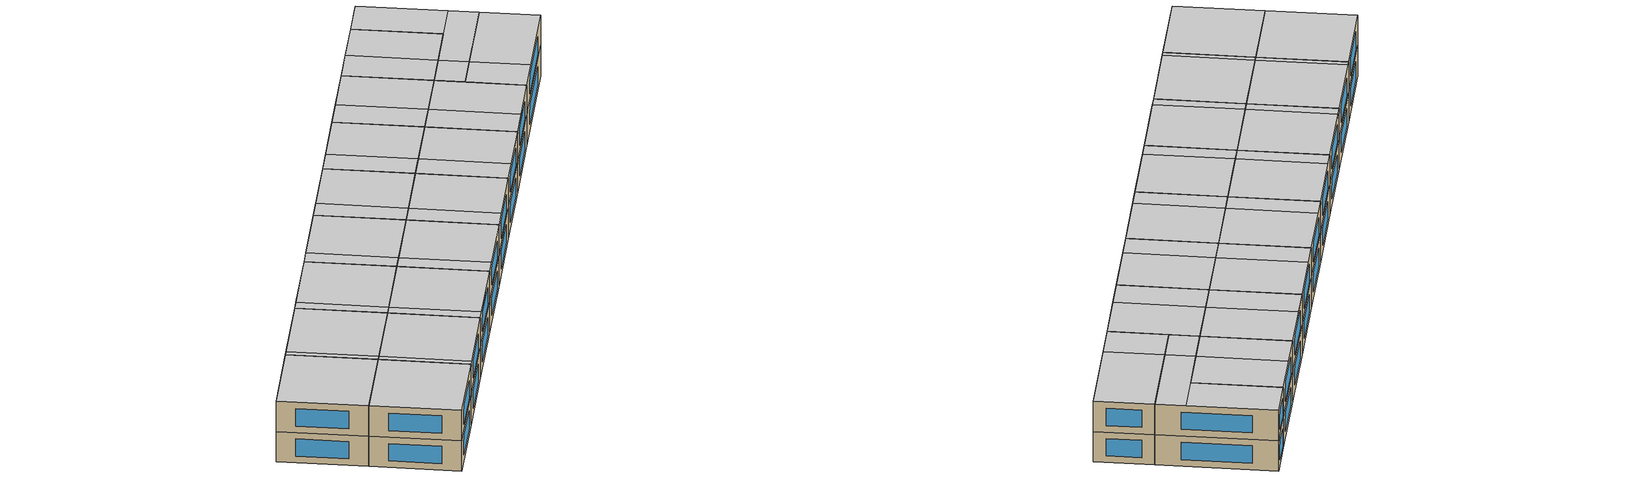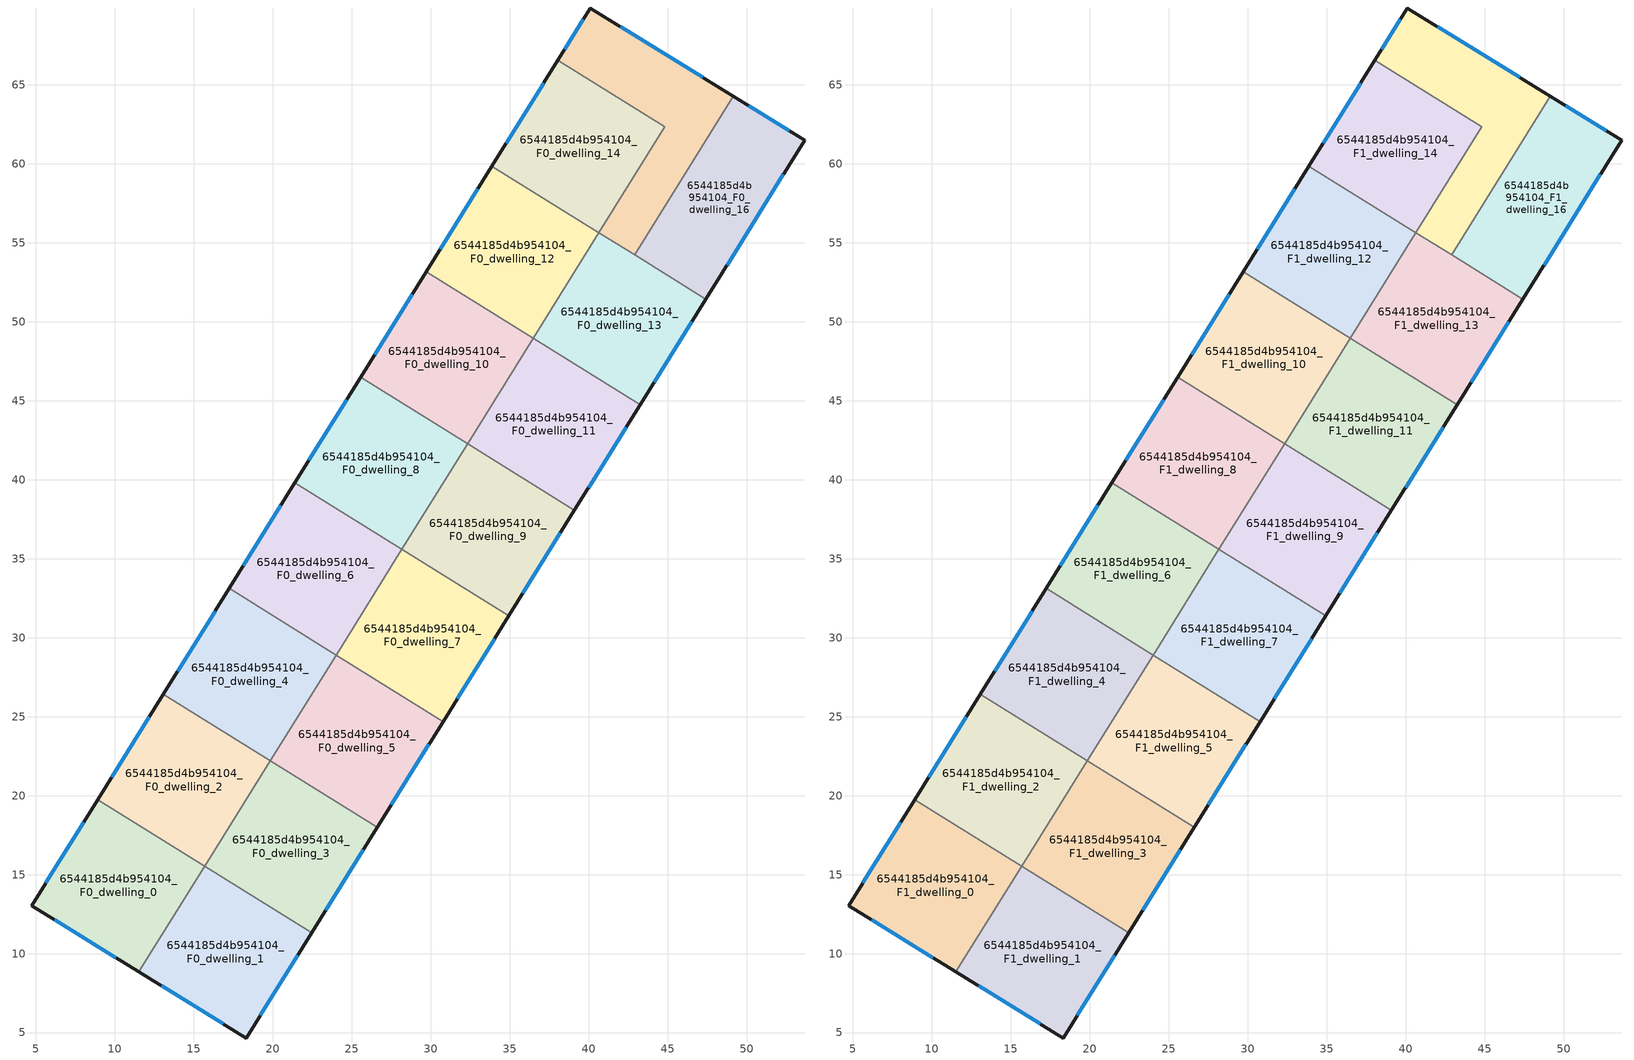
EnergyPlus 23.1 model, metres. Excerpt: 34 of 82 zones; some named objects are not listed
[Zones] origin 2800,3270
6544185d4b954104_F0_dwelling_0
 floor ground (EU_floor_Construction): 15.67,15.54 11.51,8.85 4.74,13.04 8.91,19.75 z0
 wall outside (EU_wall_Construction): 8.91,19.75 4.74,13.04 11.51,8.85 z0:3
 wall to 6544185d4b954104_F0_dwelling_1 (EU_wall_Construction): 11.51,8.85 15.67,15.54 z0:3
 wall to 6544185d4b954104_F0_dwelling_2 (EU_wall_Construction): 15.67,15.54 8.91,19.75 z0:3
 window (EU_Window_Construction): 6.19,12.14 10.06,9.75 / 8.02,18.31 5.63,14.47 z0.64:2.36
6544185d4b954104_F0_dwelling_1
 floor ground (EU_floor_Construction): 22.45,11.32 18.31,4.66 11.51,8.85 15.67,15.54 z0
 wall outside (EU_wall_Construction): 11.51,8.85 18.31,4.66 22.45,11.32 z0:3
 wall to 6544185d4b954104_F0_dwelling_3 (EU_wall_Construction): 22.45,11.32 15.68,15.53 z0:3
 wall to 6544185d4b954104_F0_dwelling_2 (EU_wall_Construction): 15.68,15.53 15.67,15.54 z0:3
 window (EU_Window_Construction): 12.97,7.96 16.85,5.56 / 19.2,6.08 21.57,9.89 z0.64:2.36
6544185d4b954104_F0_dwelling_10
 floor ground (EU_floor_Construction): 36.48,48.96 32.32,42.28 25.55,46.49 29.71,53.18 z0
 wall outside (EU_wall_Construction): 29.71,53.18 25.55,46.49 z0:3
 wall to 6544185d4b954104_F0_dwelling_12 (EU_wall_Construction): 36.48,48.96 29.71,53.18 z0:3
 wall to 6544185d4b954104_F0_dwelling_11 (EU_wall_Construction): 32.32,42.28 36.48,48.96 z0:3
 wall to 6544185d4b954104_F0_dwelling_8 (EU_wall_Construction): 25.55,46.49 32.32,42.28 z0:3
 window (EU_Window_Construction): 28.82,51.75 26.44,47.92 z0.64:2.36
6544185d4b954104_F0_dwelling_11
 floor ground (EU_floor_Construction): 43.25,44.75 39.09,38.07 32.32,42.28 36.48,48.96 z0
 wall outside (EU_wall_Construction): 39.09,38.07 43.25,44.75 z0:3
 wall to 6544185d4b954104_F0_dwelling_9 (EU_wall_Construction): 32.32,42.28 39.09,38.07 z0:3
 wall to 6544185d4b954104_F0_dwelling_13 (EU_wall_Construction): 43.25,44.75 36.48,48.96 z0:3
 window (EU_Window_Construction): 39.98,39.5 42.36,43.32 z0.64:2.36
6544185d4b954104_F0_dwelling_12
 floor ground (EU_floor_Construction): 40.64,55.65 36.48,48.96 29.71,53.18 33.87,59.86 z0
 wall outside (EU_wall_Construction): 33.87,59.86 29.71,53.18 z0:3
 wall to 6544185d4b954104_F0_dwelling_14 (EU_wall_Construction): 40.64,55.65 33.87,59.86 z0:3
 wall to 6544185d4b954104_F0_dwelling_13 (EU_wall_Construction): 36.48,48.96 40.64,55.65 z0:3
 window (EU_Window_Construction): 32.98,58.43 30.6,54.61 z0.64:2.36
6544185d4b954104_F0_dwelling_13
 floor ground (EU_floor_Construction): 47.41,51.44 43.25,44.75 36.48,48.96 40.64,55.65 z0
 wall outside (EU_wall_Construction): 43.25,44.75 47.41,51.44 z0:3
 wall to 6544185d4b954104_F0_dwelling_16 (EU_wall_Construction): 47.41,51.44 42.91,54.24 z0:3
 wall to 6544185d4b954104_F0_dwelling_15 (EU_wall_Construction): 42.91,54.24 40.64,55.65 z0:3
 window (EU_Window_Construction): 44.14,46.19 46.52,50.01 z0.64:2.36
6544185d4b954104_F0_dwelling_14
 floor ground (EU_floor_Construction): 44.8,62.34 40.64,55.65 33.87,59.86 38.03,66.55 z0
 wall outside (EU_wall_Construction): 38.03,66.55 33.87,59.86 z0:3
 wall to 6544185d4b954104_F0_dwelling_15 (EU_wall_Construction): 40.64,55.65 44.8,62.34 38.03,66.55 z0:3
 window (EU_Window_Construction): 37.14,65.12 34.76,61.3 z0.64:2.36
6544185d4b954104_F0_dwelling_15
 floor ground (EU_floor_Construction): 49.15,64.28 42.91,54.24 40.64,55.65 44.8,62.34 38.03,66.55 40.1,69.87 z0
 wall outside (EU_wall_Construction): 49.15,64.28 40.1,69.87 38.03,66.55 z0:3
 wall to 6544185d4b954104_F0_dwelling_16 (EU_wall_Construction): 42.91,54.24 49.15,64.28 z0:3
 window (EU_Window_Construction): 39.65,69.16 38.47,67.26 / 47.21,65.48 42.04,68.67 z0.64:2.36
6544185d4b954104_F0_dwelling_16
 floor ground (EU_floor_Construction): 53.67,61.49 47.41,51.44 42.91,54.24 49.15,64.28 z0
 wall outside (EU_wall_Construction): 47.41,51.44 53.67,61.49 49.15,64.28 z0:3
 window (EU_Window_Construction): 52.7,62.09 50.12,63.68 / 48.75,53.59 52.33,59.34 z0.64:2.36
6544185d4b954104_F0_dwelling_2
 floor ground (EU_floor_Construction): 19.84,22.22 15.68,15.53 8.91,19.75 13.07,26.43 z0
 wall outside (EU_wall_Construction): 13.07,26.43 8.91,19.75 z0:3
 wall to 6544185d4b954104_F0_dwelling_4 (EU_wall_Construction): 19.84,22.22 13.07,26.43 z0:3
 wall to 6544185d4b954104_F0_dwelling_3 (EU_wall_Construction): 15.68,15.53 19.84,22.22 z0:3
 window (EU_Window_Construction): 12.18,25 9.8,21.18 z0.64:2.36
6544185d4b954104_F0_dwelling_3
 floor ground (EU_floor_Construction): 26.61,18.01 22.45,11.32 15.68,15.53 19.84,22.22 z0
 wall outside (EU_wall_Construction): 22.45,11.32 26.61,18.01 z0:3
 wall to 6544185d4b954104_F0_dwelling_5 (EU_wall_Construction): 26.61,18.01 19.84,22.22 z0:3
 window (EU_Window_Construction): 23.34,12.75 25.72,16.57 z0.64:2.36
6544185d4b954104_F0_dwelling_4
 floor ground (EU_floor_Construction): 24,28.91 19.84,22.22 13.07,26.43 17.23,33.12 z0
 wall outside (EU_wall_Construction): 17.23,33.12 13.07,26.43 z0:3
 wall to 6544185d4b954104_F0_dwelling_6 (EU_wall_Construction): 24,28.91 17.23,33.12 z0:3
 wall to 6544185d4b954104_F0_dwelling_5 (EU_wall_Construction): 19.84,22.22 24,28.91 z0:3
 window (EU_Window_Construction): 16.34,31.69 13.96,27.86 z0.64:2.36
6544185d4b954104_F0_dwelling_5
 floor ground (EU_floor_Construction): 30.77,24.69 26.61,18.01 19.84,22.22 24,28.91 z0
 wall outside (EU_wall_Construction): 26.61,18.01 30.77,24.69 z0:3
 wall to 6544185d4b954104_F0_dwelling_7 (EU_wall_Construction): 30.77,24.69 24,28.91 z0:3
 window (EU_Window_Construction): 27.5,19.44 29.88,23.26 z0.64:2.36
6544185d4b954104_F0_dwelling_6
 floor ground (EU_floor_Construction): 28.16,35.59 24,28.91 17.23,33.12 21.39,39.8 z0
 wall outside (EU_wall_Construction): 21.39,39.8 17.23,33.12 z0:3
 wall to 6544185d4b954104_F0_dwelling_8 (EU_wall_Construction): 28.16,35.59 21.39,39.8 z0:3
 wall to 6544185d4b954104_F0_dwelling_7 (EU_wall_Construction): 24,28.91 28.16,35.59 z0:3
 window (EU_Window_Construction): 20.5,38.37 18.12,34.55 z0.64:2.36
6544185d4b954104_F0_dwelling_7
 floor ground (EU_floor_Construction): 34.93,31.38 30.77,24.69 24,28.91 28.16,35.59 z0
 wall outside (EU_wall_Construction): 30.77,24.69 34.93,31.38 z0:3
 wall to 6544185d4b954104_F0_dwelling_9 (EU_wall_Construction): 34.93,31.38 28.16,35.59 z0:3
 window (EU_Window_Construction): 31.66,26.13 34.04,29.95 z0.64:2.36
6544185d4b954104_F0_dwelling_8
 floor ground (EU_floor_Construction): 32.32,42.28 28.16,35.59 21.39,39.8 25.55,46.49 z0
 wall outside (EU_wall_Construction): 25.55,46.49 21.39,39.8 z0:3
 wall to 6544185d4b954104_F0_dwelling_9 (EU_wall_Construction): 28.16,35.59 32.32,42.28 z0:3
 window (EU_Window_Construction): 24.66,45.06 22.28,41.24 z0.64:2.36
6544185d4b954104_F0_dwelling_9
 floor ground (EU_floor_Construction): 39.09,38.07 34.93,31.38 28.16,35.59 32.32,42.28 z0
 wall outside (EU_wall_Construction): 34.93,31.38 39.09,38.07 z0:3
 window (EU_Window_Construction): 35.82,32.81 38.2,36.63 z0.64:2.36
6544185d4b954104_F1_dwelling_0
 floor to 6544185d4b954104_F0_dwelling_0 (EU_floor_Construction): 15.67,15.54 11.51,8.85 4.74,13.04 8.91,19.75 z3
 wall outside (EU_wall_Construction): 8.91,19.75 4.74,13.04 11.51,8.85 z3:6
 wall to 6544185d4b954104_F1_dwelling_1 (EU_wall_Construction): 11.51,8.85 15.67,15.54 z3:6
 wall to 6544185d4b954104_F1_dwelling_2 (EU_wall_Construction): 15.67,15.54 8.91,19.75 z3:6
 window (EU_Window_Construction): 6.19,12.14 10.06,9.75 / 8.02,18.31 5.63,14.47 z3.64:5.36
 ceiling adiabatic (EU_roof_Construction): 11.51,8.85 15.67,15.54 8.91,19.75 4.74,13.04 z6
6544185d4b954104_F1_dwelling_1
 floor to 6544185d4b954104_F0_dwelling_1 (EU_floor_Construction): 22.45,11.32 18.31,4.66 11.51,8.85 15.67,15.54 z3
 wall outside (EU_wall_Construction): 11.51,8.85 18.31,4.66 22.45,11.32 z3:6
 wall to 6544185d4b954104_F1_dwelling_3 (EU_wall_Construction): 22.45,11.32 15.68,15.53 z3:6
 wall to 6544185d4b954104_F1_dwelling_2 (EU_wall_Construction): 15.68,15.53 15.67,15.54 z3:6
 window (EU_Window_Construction): 12.97,7.96 16.85,5.56 / 19.2,6.08 21.57,9.89 z3.64:5.36
 ceiling to 6544185d4b954104_F2_dwelling_1 (EU_floor_Construction): 18.31,4.66 22.45,11.32 15.67,15.54 11.51,8.85 z6
6544185d4b954104_F1_dwelling_10
 floor to 6544185d4b954104_F0_dwelling_10 (EU_floor_Construction): 36.48,48.96 32.32,42.28 25.55,46.49 29.71,53.18 z3
 wall outside (EU_wall_Construction): 29.71,53.18 25.55,46.49 z3:6
 wall to 6544185d4b954104_F1_dwelling_12 (EU_wall_Construction): 36.48,48.96 29.71,53.18 z3:6
 wall to 6544185d4b954104_F1_dwelling_11 (EU_wall_Construction): 32.32,42.28 36.48,48.96 z3:6
 wall to 6544185d4b954104_F1_dwelling_8 (EU_wall_Construction): 25.55,46.49 32.32,42.28 z3:6
 window (EU_Window_Construction): 28.82,51.75 26.44,47.92 z3.64:5.36
 ceiling adiabatic (EU_roof_Construction): 33.62,44.37 36.48,48.96 29.71,53.18 26.85,48.58 z6
 ceiling to 6544185d4b954104_F2_dwelling_8 (EU_floor_Construction): 32.32,42.28 33.62,44.37 26.85,48.58 25.55,46.49 z6
6544185d4b954104_F1_dwelling_11
 floor to 6544185d4b954104_F0_dwelling_11 (EU_floor_Construction): 43.25,44.75 39.09,38.07 32.32,42.28 36.48,48.96 z3
 wall outside (EU_wall_Construction): 39.09,38.07 43.25,44.75 z3:6
 wall to 6544185d4b954104_F1_dwelling_9 (EU_wall_Construction): 32.32,42.28 39.09,38.07 z3:6
 wall to 6544185d4b954104_F1_dwelling_13 (EU_wall_Construction): 43.25,44.75 36.48,48.96 z3:6
 window (EU_Window_Construction): 39.98,39.5 42.36,43.32 z3.64:5.36
 ceiling to 6544185d4b954104_F2_dwelling_11 (EU_floor_Construction): 40.39,40.16 43.25,44.75 36.48,48.96 33.62,44.37 z6
 ceiling to 6544185d4b954104_F2_dwelling_9 (EU_floor_Construction): 39.09,38.07 40.39,40.16 33.62,44.37 32.32,42.28 z6
6544185d4b954104_F1_dwelling_12
 floor to 6544185d4b954104_F0_dwelling_12 (EU_floor_Construction): 40.64,55.65 36.48,48.96 29.71,53.18 33.87,59.86 z3
 wall outside (EU_wall_Construction): 33.87,59.86 29.71,53.18 z3:6
 wall to 6544185d4b954104_F1_dwelling_14 (EU_wall_Construction): 40.64,55.65 33.87,59.86 z3:6
 wall to 6544185d4b954104_F1_dwelling_13 (EU_wall_Construction): 36.48,48.96 40.64,55.65 z3:6
 window (EU_Window_Construction): 32.98,58.43 30.6,54.61 z3.64:5.36
 ceiling to 6544185d4b954104_F2_dwelling_12 (EU_floor_Construction): 38.04,51.47 40.64,55.65 33.87,59.86 31.27,55.68 z6
 ceiling to 6544185d4b954104_F2_dwelling_10 (EU_floor_Construction): 36.48,48.96 38.04,51.47 31.27,55.68 29.71,53.18 z6
6544185d4b954104_F1_dwelling_13
 floor to 6544185d4b954104_F0_dwelling_13 (EU_floor_Construction): 47.41,51.44 43.25,44.75 36.48,48.96 40.64,55.65 z3
 wall outside (EU_wall_Construction): 43.25,44.75 47.41,51.44 z3:6
 wall to 6544185d4b954104_F1_dwelling_16 (EU_wall_Construction): 47.41,51.44 42.91,54.24 z3:6
 wall to 6544185d4b954104_F1_dwelling_15 (EU_wall_Construction): 42.91,54.24 40.64,55.65 z3:6
 window (EU_Window_Construction): 44.14,46.19 46.52,50.01 z3.64:5.36
 ceiling adiabatic (EU_roof_Construction): 44.81,47.26 47.41,51.44 40.64,55.65 38.04,51.47 z6
 ceiling to 6544185d4b954104_F2_dwelling_11 (EU_floor_Construction): 43.25,44.75 44.81,47.26 38.04,51.47 36.48,48.96 z6
6544185d4b954104_F1_dwelling_14
 floor to 6544185d4b954104_F0_dwelling_14 (EU_floor_Construction): 44.8,62.34 40.64,55.65 33.87,59.86 38.03,66.55 z3
 wall outside (EU_wall_Construction): 38.03,66.55 33.87,59.86 z3:6
 wall to 6544185d4b954104_F1_dwelling_15 (EU_wall_Construction): 40.64,55.65 44.8,62.34 38.03,66.55 z3:6
 window (EU_Window_Construction): 37.14,65.12 34.76,61.3 z3.64:5.36
 ceiling to 6544185d4b954104_F2_dwelling_14 (EU_floor_Construction): 42.46,58.58 44.8,62.34 38.03,66.55 35.69,62.79 z6
 ceiling to 6544185d4b954104_F2_dwelling_12 (EU_floor_Construction): 40.64,55.65 42.46,58.58 35.69,62.79 33.87,59.86 z6
6544185d4b954104_F1_dwelling_15
 floor to 6544185d4b954104_F0_dwelling_15 (EU_floor_Construction): 49.15,64.28 42.91,54.24 40.64,55.65 44.8,62.34 38.03,66.55 40.1,69.87 z3
 wall outside (EU_wall_Construction): 49.15,64.28 40.1,69.87 38.03,66.55 z3:6
 wall to 6544185d4b954104_F1_dwelling_16 (EU_wall_Construction): 42.91,54.24 49.15,64.28 z3:6
 window (EU_Window_Construction): 39.65,69.16 38.47,67.26 / 47.21,65.48 42.04,68.67 z3.64:5.36
 ceiling to 6544185d4b954104_F2_dwelling_15 (EU_floor_Construction): 44.73,57.17 49.15,64.28 46.89,65.67 42.47,58.57 z6
 ceiling to 6544185d4b954104_F2_dwelling_14 (EU_floor_Construction): 44.8,62.34 42.46,58.58 42.47,58.57 46.89,65.67 40.1,69.87 38.03,66.55 z6
 ceiling to 6544185d4b954104_F2_dwelling_13 (EU_floor_Construction): 42.91,54.24 44.73,57.17 42.46,58.58 40.64,55.65 z6
6544185d4b954104_F1_dwelling_16
 floor to 6544185d4b954104_F0_dwelling_16 (EU_floor_Construction): 53.67,61.49 47.41,51.44 42.91,54.24 49.15,64.28 z3
 wall outside (EU_wall_Construction): 47.41,51.44 53.67,61.49 49.15,64.28 z3:6
 window (EU_Window_Construction): 52.7,62.09 50.12,63.68 / 48.75,53.59 52.33,59.34 z3.64:5.36
 ceiling to 6544185d4b954104_F2_dwelling_15 (EU_floor_Construction): 49.23,54.36 53.67,61.49 49.15,64.28 44.73,57.17 z6
 ceiling adiabatic (EU_roof_Construction): 47.41,51.44 49.23,54.36 44.73,57.17 42.91,54.24 z6
6544185d4b954104_F1_dwelling_2
 floor to 6544185d4b954104_F0_dwelling_2 (EU_floor_Construction): 19.84,22.22 15.68,15.53 8.91,19.75 13.07,26.43 z3
 wall outside (EU_wall_Construction): 13.07,26.43 8.91,19.75 z3:6
 wall to 6544185d4b954104_F1_dwelling_4 (EU_wall_Construction): 19.84,22.22 13.07,26.43 z3:6
 wall to 6544185d4b954104_F1_dwelling_3 (EU_wall_Construction): 15.68,15.53 19.84,22.22 z3:6
 window (EU_Window_Construction): 12.18,25 9.8,21.18 z3.64:5.36
 ceiling adiabatic (EU_roof_Construction): 15.94,15.95 19.84,22.22 13.07,26.43 9.17,20.16 z6
 ceiling to 6544185d4b954104_F2_dwelling_0 (EU_floor_Construction): 15.67,15.54 15.93,15.96 9.17,20.16 8.91,19.75 z6
6544185d4b954104_F1_dwelling_3
 floor to 6544185d4b954104_F0_dwelling_3 (EU_floor_Construction): 26.61,18.01 22.45,11.32 15.68,15.53 19.84,22.22 z3
 wall outside (EU_wall_Construction): 22.45,11.32 26.61,18.01 z3:6
 wall to 6544185d4b954104_F1_dwelling_5 (EU_wall_Construction): 26.61,18.01 19.84,22.22 z3:6
 window (EU_Window_Construction): 23.34,12.75 25.72,16.57 z3.64:5.36
 ceiling to 6544185d4b954104_F2_dwelling_3 (EU_floor_Construction): 22.71,11.74 26.61,18.01 19.84,22.22 15.94,15.95 z6
 ceiling to 6544185d4b954104_F2_dwelling_1 (EU_floor_Construction): 22.45,11.32 22.71,11.74 15.94,15.95 15.68,15.53 z6
6544185d4b954104_F1_dwelling_4
 floor to 6544185d4b954104_F0_dwelling_4 (EU_floor_Construction): 24,28.91 19.84,22.22 13.07,26.43 17.23,33.12 z3
 wall outside (EU_wall_Construction): 17.23,33.12 13.07,26.43 z3:6
 wall to 6544185d4b954104_F1_dwelling_6 (EU_wall_Construction): 24,28.91 17.23,33.12 z3:6
 wall to 6544185d4b954104_F1_dwelling_5 (EU_wall_Construction): 19.84,22.22 24,28.91 z3:6
 window (EU_Window_Construction): 16.34,31.69 13.96,27.86 z3.64:5.36
 ceiling to 6544185d4b954104_F2_dwelling_4 (EU_floor_Construction): 20.36,23.05 24,28.91 17.23,33.12 13.59,27.27 z6
 ceiling adiabatic (EU_roof_Construction): 19.84,22.22 20.36,23.05 13.59,27.27 13.07,26.43 z6
6544185d4b954104_F1_dwelling_5
 floor to 6544185d4b954104_F0_dwelling_5 (EU_floor_Construction): 30.77,24.69 26.61,18.01 19.84,22.22 24,28.91 z3
 wall outside (EU_wall_Construction): 26.61,18.01 30.77,24.69 z3:6
 wall to 6544185d4b954104_F1_dwelling_7 (EU_wall_Construction): 30.77,24.69 24,28.91 z3:6
 window (EU_Window_Construction): 27.5,19.44 29.88,23.26 z3.64:5.36
 ceiling to 6544185d4b954104_F2_dwelling_5 (EU_floor_Construction): 27.13,18.84 30.77,24.69 24,28.91 20.36,23.05 z6
 ceiling to 6544185d4b954104_F2_dwelling_3 (EU_floor_Construction): 26.61,18.01 27.13,18.84 20.36,23.05 19.84,22.22 z6
6544185d4b954104_F1_dwelling_6
 floor to 6544185d4b954104_F0_dwelling_6 (EU_floor_Construction): 28.16,35.59 24,28.91 17.23,33.12 21.39,39.8 z3
 wall outside (EU_wall_Construction): 21.39,39.8 17.23,33.12 z3:6
 wall to 6544185d4b954104_F1_dwelling_8 (EU_wall_Construction): 28.16,35.59 21.39,39.8 z3:6
 wall to 6544185d4b954104_F1_dwelling_7 (EU_wall_Construction): 24,28.91 28.16,35.59 z3:6
 window (EU_Window_Construction): 20.5,38.37 18.12,34.55 z3.64:5.36
 ceiling to 6544185d4b954104_F2_dwelling_6 (EU_floor_Construction): 24.78,30.16 28.16,35.59 21.39,39.8 18.01,34.37 z6
 ceiling to 6544185d4b954104_F2_dwelling_4 (EU_floor_Construction): 24,28.91 24.78,30.16 18.01,34.37 17.23,33.12 z6
6544185d4b954104_F1_dwelling_7
 floor to 6544185d4b954104_F0_dwelling_7 (EU_floor_Construction): 34.93,31.38 30.77,24.69 24,28.91 28.16,35.59 z3
 wall outside (EU_wall_Construction): 30.77,24.69 34.93,31.38 z3:6
 wall to 6544185d4b954104_F1_dwelling_9 (EU_wall_Construction): 34.93,31.38 28.16,35.59 z3:6
 window (EU_Window_Construction): 31.66,26.13 34.04,29.95 z3.64:5.36
 ceiling to 6544185d4b954104_F2_dwelling_7 (EU_floor_Construction): 31.55,25.95 34.93,31.38 28.16,35.59 24.78,30.16 z6
 ceiling to 6544185d4b954104_F2_dwelling_5 (EU_floor_Construction): 30.77,24.69 31.55,25.95 24.78,30.16 24,28.91 z6
6544185d4b954104_F1_dwelling_8
 floor to 6544185d4b954104_F0_dwelling_8 (EU_floor_Construction): 32.32,42.28 28.16,35.59 21.39,39.8 25.55,46.49 z3
 wall outside (EU_wall_Construction): 25.55,46.49 21.39,39.8 z3:6
 wall to 6544185d4b954104_F1_dwelling_9 (EU_wall_Construction): 28.16,35.59 32.32,42.28 z3:6
 window (EU_Window_Construction): 24.66,45.06 22.28,41.24 z3.64:5.36
 ceiling to 6544185d4b954104_F2_dwelling_8 (EU_floor_Construction): 29.2,37.26 32.32,42.28 25.55,46.49 22.43,41.48 z6
 ceiling to 6544185d4b954104_F2_dwelling_6 (EU_floor_Construction): 28.16,35.59 29.2,37.26 22.43,41.48 21.39,39.8 z6
6544185d4b954104_F1_dwelling_9
 floor to 6544185d4b954104_F0_dwelling_9 (EU_floor_Construction): 39.09,38.07 34.93,31.38 28.16,35.59 32.32,42.28 z3
 wall outside (EU_wall_Construction): 34.93,31.38 39.09,38.07 z3:6
 window (EU_Window_Construction): 35.82,32.81 38.2,36.63 z3.64:5.36
 ceiling to 6544185d4b954104_F2_dwelling_9 (EU_floor_Construction): 35.97,33.05 39.09,38.07 32.32,42.28 29.2,37.26 z6
 ceiling to 6544185d4b954104_F2_dwelling_7 (EU_floor_Construction): 34.93,31.38 35.97,33.05 29.2,37.26 28.16,35.59 z6
[Building]
EU S2 Campaign: North Axis=0; Terrain=City; Solar Distribution=FullExterior
[Site:Location]
Yerevan-Zvartnots.Intl.AP: Latitude=40.15; Longitude=44.383; Time Zone=4; Elevation=854
[SizingPeriod:WeatherFileDays]
AnnualSizingPeriod: Begin Month=1; Begin Day of Month=1; End Month=12; End Day of Month=31; Day of Week for Start Day=Monday; Use Weather File Daylight Saving Period=No; Use Weather File Rain and Snow Indicators=No
[MATERIAL]
EU_InternalMass_Material: Roughness=MediumRough; Thickness=0.1; Conductivity=1; Density=1800; Specific Heat=900; Thermal Absorptance=0.9; Solar Absorptance=0.7; Visible Absorptance=0.7
[MATERIAL:NOMASS] Roughness=MediumRough; Thermal Absorptance=0.9; Solar Absorptance=0.7; Visible Absorptance=0.7
Name | Thermal Resistance
EU_wall_NoMass | 1.05043
EU_roof_NoMass | 1.45357
EU_floor_NoMass | 0.478065
[WINDOWMATERIAL:SIMPLEGLAZINGSYSTEM]
EU_Window_SimpleGlazing: UFactor=2.5566; Solar Heat Gain Coefficient=0.75; Visible Transmittance=0.75
[CONSTRUCTION]
EU_wall_Construction: EU_wall_NoMass
EU_roof_Construction: EU_roof_NoMass
EU_floor_Construction: EU_floor_NoMass
EU_Window_Construction: EU_Window_SimpleGlazing
EU_InternalMass_Construction: EU_InternalMass_Material
[ZONE] Type=1; Multiplier=1; Ceiling Height=autocalculate; Floor Area=autocalculate; Part of Total Floor Area=Yes
Name | Volume
6544185d4b954104_F0_dwelling_0; 6544185d4b954104_F1_dwelling_0 | 188.401
6544185d4b954104_F0_dwelling_1; 6544185d4b954104_F1_dwelling_1 | 188.377
6544185d4b954104_F0_dwelling_10; 6544185d4b954104_F1_dwelling_10; 6544185d4b954104_F0_dwelling_12; 6544185d4b954104_F1_dwelling_12; 6544185d4b954104_F0_dwelling_2; 6544185d4b954104_F1_dwelling_2; 6544185d4b954104_F0_dwelling_8; 6544185d4b954104_F1_dwelling_8 | 188.395
6544185d4b954104_F0_dwelling_11; 6544185d4b954104_F1_dwelling_11; 6544185d4b954104_F0_dwelling_7; 6544185d4b954104_F1_dwelling_7 | 188.379
6544185d4b954104_F0_dwelling_13; 6544185d4b954104_F1_dwelling_13; 6544185d4b954104_F0_dwelling_3; 6544185d4b954104_F1_dwelling_3 | 188.362
6544185d4b954104_F0_dwelling_14; 6544185d4b954104_F1_dwelling_14; 6544185d4b954104_F0_dwelling_4; 6544185d4b954104_F1_dwelling_4 | 188.415
6544185d4b954104_F0_dwelling_15; 6544185d4b954104_F1_dwelling_15 | 188.394
6544185d4b954104_F0_dwelling_16; 6544185d4b954104_F1_dwelling_16 | 188.357
6544185d4b954104_F0_dwelling_5; 6544185d4b954104_F1_dwelling_5 | 188.375
6544185d4b954104_F0_dwelling_6; 6544185d4b954104_F1_dwelling_6 | 188.398
6544185d4b954104_F0_dwelling_9; 6544185d4b954104_F1_dwelling_9 | 188.399
[INTERNALMASS] Construction=EU_InternalMass_Construction
Name | Zone or ZoneList | Surface Area
6544185d4b954104_F0_dwelling_0_EU_InternalMass | 6544185d4b954104_F0_dwelling_0 | 62.801
6544185d4b954104_F0_dwelling_1_EU_InternalMass | 6544185d4b954104_F0_dwelling_1 | 62.7919
6544185d4b954104_F0_dwelling_2_EU_InternalMass | 6544185d4b954104_F0_dwelling_2 | 62.7966
6544185d4b954104_F0_dwelling_3_EU_InternalMass | 6544185d4b954104_F0_dwelling_3 | 62.789
6544185d4b954104_F0_dwelling_4_EU_InternalMass | 6544185d4b954104_F0_dwelling_4 | 62.805
6544185d4b954104_F0_dwelling_5_EU_InternalMass | 6544185d4b954104_F0_dwelling_5 | 62.7916
6544185d4b954104_F0_dwelling_6_EU_InternalMass | 6544185d4b954104_F0_dwelling_6 | 62.7985
6544185d4b954104_F0_dwelling_7_EU_InternalMass | 6544185d4b954104_F0_dwelling_7 | 62.7918
6544185d4b954104_F0_dwelling_8_EU_InternalMass | 6544185d4b954104_F0_dwelling_8 | 62.7983
6544185d4b954104_F0_dwelling_9_EU_InternalMass | 6544185d4b954104_F0_dwelling_9 | 62.8006
6544185d4b954104_F0_dwelling_10_EU_InternalMass | 6544185d4b954104_F0_dwelling_10 | 62.7993
6544185d4b954104_F0_dwelling_11_EU_InternalMass | 6544185d4b954104_F0_dwelling_11 | 62.7928
6544185d4b954104_F0_dwelling_12_EU_InternalMass | 6544185d4b954104_F0_dwelling_12 | 62.7966
6544185d4b954104_F0_dwelling_13_EU_InternalMass | 6544185d4b954104_F0_dwelling_13 | 62.789
6544185d4b954104_F0_dwelling_14_EU_InternalMass | 6544185d4b954104_F0_dwelling_14 | 62.805
6544185d4b954104_F0_dwelling_15_EU_InternalMass | 6544185d4b954104_F0_dwelling_15 | 62.798
6544185d4b954104_F0_dwelling_16_EU_InternalMass | 6544185d4b954104_F0_dwelling_16 | 62.7871
6544185d4b954104_F1_dwelling_0_EU_InternalMass | 6544185d4b954104_F1_dwelling_0 | 62.801
6544185d4b954104_F1_dwelling_1_EU_InternalMass | 6544185d4b954104_F1_dwelling_1 | 62.7919
6544185d4b954104_F1_dwelling_2_EU_InternalMass | 6544185d4b954104_F1_dwelling_2 | 62.7966
6544185d4b954104_F1_dwelling_3_EU_InternalMass | 6544185d4b954104_F1_dwelling_3 | 62.789
6544185d4b954104_F1_dwelling_4_EU_InternalMass | 6544185d4b954104_F1_dwelling_4 | 62.805
6544185d4b954104_F1_dwelling_5_EU_InternalMass | 6544185d4b954104_F1_dwelling_5 | 62.7916
6544185d4b954104_F1_dwelling_6_EU_InternalMass | 6544185d4b954104_F1_dwelling_6 | 62.7985
6544185d4b954104_F1_dwelling_7_EU_InternalMass | 6544185d4b954104_F1_dwelling_7 | 62.7918
6544185d4b954104_F1_dwelling_8_EU_InternalMass | 6544185d4b954104_F1_dwelling_8 | 62.7983
6544185d4b954104_F1_dwelling_9_EU_InternalMass | 6544185d4b954104_F1_dwelling_9 | 62.8006
6544185d4b954104_F1_dwelling_10_EU_InternalMass | 6544185d4b954104_F1_dwelling_10 | 62.7993
6544185d4b954104_F1_dwelling_11_EU_InternalMass | 6544185d4b954104_F1_dwelling_11 | 62.7928
6544185d4b954104_F1_dwelling_12_EU_InternalMass | 6544185d4b954104_F1_dwelling_12 | 62.7966
6544185d4b954104_F1_dwelling_13_EU_InternalMass | 6544185d4b954104_F1_dwelling_13 | 62.789
6544185d4b954104_F1_dwelling_14_EU_InternalMass | 6544185d4b954104_F1_dwelling_14 | 62.805
6544185d4b954104_F1_dwelling_15_EU_InternalMass | 6544185d4b954104_F1_dwelling_15 | 62.798
6544185d4b954104_F1_dwelling_16_EU_InternalMass | 6544185d4b954104_F1_dwelling_16 | 62.7871
[OTHEREQUIPMENT] Fuel Type=Electricity; Design Level Calculation Method=Watts/Area; Power per Zone Floor Area=1; Fraction Latent=0; Fraction Radiant=0; Fraction Lost=0; Carbon Dioxide Generation Rate=0; EndUse Subcategory=EU_Step8_InternalGains
Name | Zone or ZoneList or Space or SpaceList | Schedule
EU_Step8_InternalGain_6544185d4b954104_F0_dwelling_0_f000 | 6544185d4b954104_F0_dwelling_0 | EU_Step8_GainSchedule_6544185d4b954104_F0_dwelling_0_f000
EU_Step8_InternalGain_6544185d4b954104_F0_dwelling_1_f000 | 6544185d4b954104_F0_dwelling_1 | EU_Step8_GainSchedule_6544185d4b954104_F0_dwelling_1_f000
EU_Step8_InternalGain_6544185d4b954104_F0_dwelling_2_f000 | 6544185d4b954104_F0_dwelling_2 | EU_Step8_GainSchedule_6544185d4b954104_F0_dwelling_2_f000
EU_Step8_InternalGain_6544185d4b954104_F0_dwelling_3_f000 | 6544185d4b954104_F0_dwelling_3 | EU_Step8_GainSchedule_6544185d4b954104_F0_dwelling_3_f000
EU_Step8_InternalGain_6544185d4b954104_F0_dwelling_4_f000 | 6544185d4b954104_F0_dwelling_4 | EU_Step8_GainSchedule_6544185d4b954104_F0_dwelling_4_f000
EU_Step8_InternalGain_6544185d4b954104_F0_dwelling_5_f000 | 6544185d4b954104_F0_dwelling_5 | EU_Step8_GainSchedule_6544185d4b954104_F0_dwelling_5_f000
EU_Step8_InternalGain_6544185d4b954104_F0_dwelling_6_f000 | 6544185d4b954104_F0_dwelling_6 | EU_Step8_GainSchedule_6544185d4b954104_F0_dwelling_6_f000
EU_Step8_InternalGain_6544185d4b954104_F0_dwelling_7_f000 | 6544185d4b954104_F0_dwelling_7 | EU_Step8_GainSchedule_6544185d4b954104_F0_dwelling_7_f000
EU_Step8_InternalGain_6544185d4b954104_F0_dwelling_8_f000 | 6544185d4b954104_F0_dwelling_8 | EU_Step8_GainSchedule_6544185d4b954104_F0_dwelling_8_f000
EU_Step8_InternalGain_6544185d4b954104_F0_dwelling_9_f000 | 6544185d4b954104_F0_dwelling_9 | EU_Step8_GainSchedule_6544185d4b954104_F0_dwelling_9_f000
EU_Step8_InternalGain_6544185d4b954104_F0_dwelling_10_f000 | 6544185d4b954104_F0_dwelling_10 | EU_Step8_GainSchedule_6544185d4b954104_F0_dwelling_10_f000
EU_Step8_InternalGain_6544185d4b954104_F0_dwelling_11_f000 | 6544185d4b954104_F0_dwelling_11 | EU_Step8_GainSchedule_6544185d4b954104_F0_dwelling_11_f000
EU_Step8_InternalGain_6544185d4b954104_F0_dwelling_12_f000 | 6544185d4b954104_F0_dwelling_12 | EU_Step8_GainSchedule_6544185d4b954104_F0_dwelling_12_f000
EU_Step8_InternalGain_6544185d4b954104_F0_dwelling_13_f000 | 6544185d4b954104_F0_dwelling_13 | EU_Step8_GainSchedule_6544185d4b954104_F0_dwelling_13_f000
EU_Step8_InternalGain_6544185d4b954104_F0_dwelling_14_f000 | 6544185d4b954104_F0_dwelling_14 | EU_Step8_GainSchedule_6544185d4b954104_F0_dwelling_14_f000
EU_Step8_InternalGain_6544185d4b954104_F0_dwelling_15_f000 | 6544185d4b954104_F0_dwelling_15 | EU_Step8_GainSchedule_6544185d4b954104_F0_dwelling_15_f000
EU_Step8_InternalGain_6544185d4b954104_F0_dwelling_16_f000 | 6544185d4b954104_F0_dwelling_16 | EU_Step8_GainSchedule_6544185d4b954104_F0_dwelling_16_f000
EU_Step8_InternalGain_6544185d4b954104_F1_dwelling_0_f000 | 6544185d4b954104_F1_dwelling_0 | EU_Step8_GainSchedule_6544185d4b954104_F1_dwelling_0_f000
EU_Step8_InternalGain_6544185d4b954104_F1_dwelling_1_f000 | 6544185d4b954104_F1_dwelling_1 | EU_Step8_GainSchedule_6544185d4b954104_F1_dwelling_1_f000
EU_Step8_InternalGain_6544185d4b954104_F1_dwelling_2_f000 | 6544185d4b954104_F1_dwelling_2 | EU_Step8_GainSchedule_6544185d4b954104_F1_dwelling_2_f000
EU_Step8_InternalGain_6544185d4b954104_F1_dwelling_3_f000 | 6544185d4b954104_F1_dwelling_3 | EU_Step8_GainSchedule_6544185d4b954104_F1_dwelling_3_f000
EU_Step8_InternalGain_6544185d4b954104_F1_dwelling_4_f000 | 6544185d4b954104_F1_dwelling_4 | EU_Step8_GainSchedule_6544185d4b954104_F1_dwelling_4_f000
EU_Step8_InternalGain_6544185d4b954104_F1_dwelling_5_f000 | 6544185d4b954104_F1_dwelling_5 | EU_Step8_GainSchedule_6544185d4b954104_F1_dwelling_5_f000
EU_Step8_InternalGain_6544185d4b954104_F1_dwelling_6_f000 | 6544185d4b954104_F1_dwelling_6 | EU_Step8_GainSchedule_6544185d4b954104_F1_dwelling_6_f000
EU_Step8_InternalGain_6544185d4b954104_F1_dwelling_7_f000 | 6544185d4b954104_F1_dwelling_7 | EU_Step8_GainSchedule_6544185d4b954104_F1_dwelling_7_f000
EU_Step8_InternalGain_6544185d4b954104_F1_dwelling_8_f000 | 6544185d4b954104_F1_dwelling_8 | EU_Step8_GainSchedule_6544185d4b954104_F1_dwelling_8_f000
EU_Step8_InternalGain_6544185d4b954104_F1_dwelling_9_f000 | 6544185d4b954104_F1_dwelling_9 | EU_Step8_GainSchedule_6544185d4b954104_F1_dwelling_9_f000
EU_Step8_InternalGain_6544185d4b954104_F1_dwelling_10_f000 | 6544185d4b954104_F1_dwelling_10 | EU_Step8_GainSchedule_6544185d4b954104_F1_dwelling_10_f000
EU_Step8_InternalGain_6544185d4b954104_F1_dwelling_11_f000 | 6544185d4b954104_F1_dwelling_11 | EU_Step8_GainSchedule_6544185d4b954104_F1_dwelling_11_f000
EU_Step8_InternalGain_6544185d4b954104_F1_dwelling_12_f000 | 6544185d4b954104_F1_dwelling_12 | EU_Step8_GainSchedule_6544185d4b954104_F1_dwelling_12_f000
EU_Step8_InternalGain_6544185d4b954104_F1_dwelling_13_f000 | 6544185d4b954104_F1_dwelling_13 | EU_Step8_GainSchedule_6544185d4b954104_F1_dwelling_13_f000
EU_Step8_InternalGain_6544185d4b954104_F1_dwelling_14_f000 | 6544185d4b954104_F1_dwelling_14 | EU_Step8_GainSchedule_6544185d4b954104_F1_dwelling_14_f000
EU_Step8_InternalGain_6544185d4b954104_F1_dwelling_15_f000 | 6544185d4b954104_F1_dwelling_15 | EU_Step8_GainSchedule_6544185d4b954104_F1_dwelling_15_f000
EU_Step8_InternalGain_6544185d4b954104_F1_dwelling_16_f000 | 6544185d4b954104_F1_dwelling_16 | EU_Step8_GainSchedule_6544185d4b954104_F1_dwelling_16_f000
[ZONEVENTILATION:DESIGNFLOWRATE] Schedule=EU_AlwaysOn; Design Flow Rate Calculation Method=AirChanges/Hour; Air Changes per Hour=0.557805; Ventilation Type=Natural; Fan Pressure Rise=0; Fan Total Efficiency=1; Constant Term Coefficient=1; Temperature Term Coefficient=0; Velocity Term Coefficient=0; Velocity Squared Term Coefficient=0; Minimum Indoor Temperature=-100; Maximum Indoor Temperature=100; Delta Temperature=-100; Minimum Outdoor Temperature=-100; Maximum Outdoor Temperature=100; Maximum Wind Speed=40
Name | Zone or ZoneList or Space or SpaceList
EU_ConstantAir_6544185d4b954104_F0_dwelling_0 | 6544185d4b954104_F0_dwelling_0
EU_ConstantAir_6544185d4b954104_F0_dwelling_1 | 6544185d4b954104_F0_dwelling_1
EU_ConstantAir_6544185d4b954104_F0_dwelling_2 | 6544185d4b954104_F0_dwelling_2
EU_ConstantAir_6544185d4b954104_F0_dwelling_3 | 6544185d4b954104_F0_dwelling_3
EU_ConstantAir_6544185d4b954104_F0_dwelling_4 | 6544185d4b954104_F0_dwelling_4
EU_ConstantAir_6544185d4b954104_F0_dwelling_5 | 6544185d4b954104_F0_dwelling_5
EU_ConstantAir_6544185d4b954104_F0_dwelling_6 | 6544185d4b954104_F0_dwelling_6
EU_ConstantAir_6544185d4b954104_F0_dwelling_7 | 6544185d4b954104_F0_dwelling_7
EU_ConstantAir_6544185d4b954104_F0_dwelling_8 | 6544185d4b954104_F0_dwelling_8
EU_ConstantAir_6544185d4b954104_F0_dwelling_9 | 6544185d4b954104_F0_dwelling_9
EU_ConstantAir_6544185d4b954104_F0_dwelling_10 | 6544185d4b954104_F0_dwelling_10
EU_ConstantAir_6544185d4b954104_F0_dwelling_11 | 6544185d4b954104_F0_dwelling_11
EU_ConstantAir_6544185d4b954104_F0_dwelling_12 | 6544185d4b954104_F0_dwelling_12
EU_ConstantAir_6544185d4b954104_F0_dwelling_13 | 6544185d4b954104_F0_dwelling_13
EU_ConstantAir_6544185d4b954104_F0_dwelling_14 | 6544185d4b954104_F0_dwelling_14
EU_ConstantAir_6544185d4b954104_F0_dwelling_15 | 6544185d4b954104_F0_dwelling_15
EU_ConstantAir_6544185d4b954104_F0_dwelling_16 | 6544185d4b954104_F0_dwelling_16
EU_ConstantAir_6544185d4b954104_F1_dwelling_0 | 6544185d4b954104_F1_dwelling_0
EU_ConstantAir_6544185d4b954104_F1_dwelling_1 | 6544185d4b954104_F1_dwelling_1
EU_ConstantAir_6544185d4b954104_F1_dwelling_2 | 6544185d4b954104_F1_dwelling_2
EU_ConstantAir_6544185d4b954104_F1_dwelling_3 | 6544185d4b954104_F1_dwelling_3
EU_ConstantAir_6544185d4b954104_F1_dwelling_4 | 6544185d4b954104_F1_dwelling_4
EU_ConstantAir_6544185d4b954104_F1_dwelling_5 | 6544185d4b954104_F1_dwelling_5
EU_ConstantAir_6544185d4b954104_F1_dwelling_6 | 6544185d4b954104_F1_dwelling_6
EU_ConstantAir_6544185d4b954104_F1_dwelling_7 | 6544185d4b954104_F1_dwelling_7
EU_ConstantAir_6544185d4b954104_F1_dwelling_8 | 6544185d4b954104_F1_dwelling_8
EU_ConstantAir_6544185d4b954104_F1_dwelling_9 | 6544185d4b954104_F1_dwelling_9
EU_ConstantAir_6544185d4b954104_F1_dwelling_10 | 6544185d4b954104_F1_dwelling_10
EU_ConstantAir_6544185d4b954104_F1_dwelling_11 | 6544185d4b954104_F1_dwelling_11
EU_ConstantAir_6544185d4b954104_F1_dwelling_12 | 6544185d4b954104_F1_dwelling_12
EU_ConstantAir_6544185d4b954104_F1_dwelling_13 | 6544185d4b954104_F1_dwelling_13
EU_ConstantAir_6544185d4b954104_F1_dwelling_14 | 6544185d4b954104_F1_dwelling_14
EU_ConstantAir_6544185d4b954104_F1_dwelling_15 | 6544185d4b954104_F1_dwelling_15
EU_ConstantAir_6544185d4b954104_F1_dwelling_16 | 6544185d4b954104_F1_dwelling_16
[HVACTEMPLATE:THERMOSTAT] Constant Heating Setpoint=20; Constant Cooling Setpoint=50
EU_HeatOnly_6544185d4b954104_F0_dwelling_0; EU_HeatOnly_6544185d4b954104_F0_dwelling_1; EU_HeatOnly_6544185d4b954104_F0_dwelling_2; EU_HeatOnly_6544185d4b954104_F0_dwelling_3; EU_HeatOnly_6544185d4b954104_F0_dwelling_4; EU_HeatOnly_6544185d4b954104_F0_dwelling_5; EU_HeatOnly_6544185d4b954104_F0_dwelling_6; EU_HeatOnly_6544185d4b954104_F0_dwelling_7; EU_HeatOnly_6544185d4b954104_F0_dwelling_8; EU_HeatOnly_6544185d4b954104_F0_dwelling_9; EU_HeatOnly_6544185d4b954104_F0_dwelling_10; EU_HeatOnly_6544185d4b954104_F0_dwelling_11; EU_HeatOnly_6544185d4b954104_F0_dwelling_12; EU_HeatOnly_6544185d4b954104_F0_dwelling_13; EU_HeatOnly_6544185d4b954104_F0_dwelling_14; EU_HeatOnly_6544185d4b954104_F0_dwelling_15; EU_HeatOnly_6544185d4b954104_F0_dwelling_16; EU_HeatOnly_6544185d4b954104_F1_dwelling_0; EU_HeatOnly_6544185d4b954104_F1_dwelling_1; EU_HeatOnly_6544185d4b954104_F1_dwelling_2; EU_HeatOnly_6544185d4b954104_F1_dwelling_3; EU_HeatOnly_6544185d4b954104_F1_dwelling_4; EU_HeatOnly_6544185d4b954104_F1_dwelling_5; EU_HeatOnly_6544185d4b954104_F1_dwelling_6; EU_HeatOnly_6544185d4b954104_F1_dwelling_7; EU_HeatOnly_6544185d4b954104_F1_dwelling_8; EU_HeatOnly_6544185d4b954104_F1_dwelling_9; EU_HeatOnly_6544185d4b954104_F1_dwelling_10; EU_HeatOnly_6544185d4b954104_F1_dwelling_11; EU_HeatOnly_6544185d4b954104_F1_dwelling_12; EU_HeatOnly_6544185d4b954104_F1_dwelling_13
[HVACTEMPLATE:ZONE:IDEALLOADSAIRSYSTEM] System Availability Schedule=EU_AlwaysOn; Maximum Heating Supply Air Temperature=50; Minimum Cooling Supply Air Temperature=13; Maximum Heating Supply Air Humidity Ratio=0.0156; Minimum Cooling Supply Air Humidity Ratio=0.0077; Heating Limit=NoLimit; Cooling Limit=NoLimit; Heating Availability Schedule=EU_AlwaysOn; Cooling Availability Schedule=EU_CoolingOff; Dehumidification Control Type=ConstantSensibleHeatRatio; Cooling Sensible Heat Ratio=0.7; Dehumidification Setpoint=60; Humidification Control Type=None; Humidification Setpoint=30; Outdoor Air Method=None; Outdoor Air Flow Rate per Person=0.00944; Outdoor Air Flow Rate per Zone Floor Area=0; Outdoor Air Flow Rate per Zone=0; Demand Controlled Ventilation Type=None; Outdoor Air Economizer Type=NoEconomizer; Heat Recovery Type=None; Sensible Heat Recovery Effectiveness=0.7; Latent Heat Recovery Effectiveness=0.65
Name | Template Thermostat
6544185d4b954104_F0_dwelling_0 | EU_HeatOnly_6544185d4b954104_F0_dwelling_0
6544185d4b954104_F0_dwelling_1 | EU_HeatOnly_6544185d4b954104_F0_dwelling_1
6544185d4b954104_F0_dwelling_2 | EU_HeatOnly_6544185d4b954104_F0_dwelling_2
6544185d4b954104_F0_dwelling_3 | EU_HeatOnly_6544185d4b954104_F0_dwelling_3
6544185d4b954104_F0_dwelling_4 | EU_HeatOnly_6544185d4b954104_F0_dwelling_4
6544185d4b954104_F0_dwelling_5 | EU_HeatOnly_6544185d4b954104_F0_dwelling_5
6544185d4b954104_F0_dwelling_6 | EU_HeatOnly_6544185d4b954104_F0_dwelling_6
6544185d4b954104_F0_dwelling_7 | EU_HeatOnly_6544185d4b954104_F0_dwelling_7
6544185d4b954104_F0_dwelling_8 | EU_HeatOnly_6544185d4b954104_F0_dwelling_8
6544185d4b954104_F0_dwelling_9 | EU_HeatOnly_6544185d4b954104_F0_dwelling_9
6544185d4b954104_F0_dwelling_10 | EU_HeatOnly_6544185d4b954104_F0_dwelling_10
6544185d4b954104_F0_dwelling_11 | EU_HeatOnly_6544185d4b954104_F0_dwelling_11
6544185d4b954104_F0_dwelling_12 | EU_HeatOnly_6544185d4b954104_F0_dwelling_12
6544185d4b954104_F0_dwelling_13 | EU_HeatOnly_6544185d4b954104_F0_dwelling_13
6544185d4b954104_F0_dwelling_14 | EU_HeatOnly_6544185d4b954104_F0_dwelling_14
6544185d4b954104_F0_dwelling_15 | EU_HeatOnly_6544185d4b954104_F0_dwelling_15
6544185d4b954104_F0_dwelling_16 | EU_HeatOnly_6544185d4b954104_F0_dwelling_16
6544185d4b954104_F1_dwelling_0 | EU_HeatOnly_6544185d4b954104_F1_dwelling_0
6544185d4b954104_F1_dwelling_1 | EU_HeatOnly_6544185d4b954104_F1_dwelling_1
6544185d4b954104_F1_dwelling_2 | EU_HeatOnly_6544185d4b954104_F1_dwelling_2
6544185d4b954104_F1_dwelling_3 | EU_HeatOnly_6544185d4b954104_F1_dwelling_3
6544185d4b954104_F1_dwelling_4 | EU_HeatOnly_6544185d4b954104_F1_dwelling_4
6544185d4b954104_F1_dwelling_5 | EU_HeatOnly_6544185d4b954104_F1_dwelling_5
6544185d4b954104_F1_dwelling_6 | EU_HeatOnly_6544185d4b954104_F1_dwelling_6
6544185d4b954104_F1_dwelling_7 | EU_HeatOnly_6544185d4b954104_F1_dwelling_7
6544185d4b954104_F1_dwelling_8 | EU_HeatOnly_6544185d4b954104_F1_dwelling_8
6544185d4b954104_F1_dwelling_9 | EU_HeatOnly_6544185d4b954104_F1_dwelling_9
6544185d4b954104_F1_dwelling_10 | EU_HeatOnly_6544185d4b954104_F1_dwelling_10
6544185d4b954104_F1_dwelling_11 | EU_HeatOnly_6544185d4b954104_F1_dwelling_11
6544185d4b954104_F1_dwelling_12 | EU_HeatOnly_6544185d4b954104_F1_dwelling_12
6544185d4b954104_F1_dwelling_13 | EU_HeatOnly_6544185d4b954104_F1_dwelling_13
6544185d4b954104_F1_dwelling_14 | EU_HeatOnly_6544185d4b954104_F1_dwelling_14
6544185d4b954104_F1_dwelling_15 | EU_HeatOnly_6544185d4b954104_F1_dwelling_15
6544185d4b954104_F1_dwelling_16 | EU_HeatOnly_6544185d4b954104_F1_dwelling_16
[SIZING:ZONE] Zone Cooling Design Supply Air Temperature Input Method=SupplyAirTemperature; Zone Cooling Design Supply Air Temperature=13; Zone Heating Design Supply Air Temperature Input Method=SupplyAirTemperature; Zone Heating Design Supply Air Temperature=50; Zone Cooling Design Supply Air Humidity Ratio=0.008; Zone Heating Design Supply Air Humidity Ratio=0.008; Cooling Design Air Flow Method=DesignDay; Cooling Design Air Flow Rate=0; Cooling Minimum Air Flow per Zone Floor Area=0.000762; Cooling Minimum Air Flow=0; Cooling Minimum Air Flow Fraction=0.2; Heating Design Air Flow Method=DesignDay; Heating Design Air Flow Rate=0; Heating Maximum Air Flow per Zone Floor Area=0.002032; Heating Maximum Air Flow=0.141576; Heating Maximum Air Flow Fraction=0.3; Account for Dedicated Outdoor Air System=No; Dedicated Outdoor Air System Control Strategy=NeutralSupplyAir; Dedicated Outdoor Air Low Setpoint Temperature for Design=autosize; Dedicated Outdoor Air High Setpoint Temperature for Design=autosize; Zone Load Sizing Method=Sensible Load Only No Latent Load; Zone Latent Cooling Design Supply Air Humidity Ratio Input Method=HumidityRatioDifference; Zone Cooling Design Supply Air Humidity Ratio Difference=0.005; Zone Latent Heating Design Supply Air Humidity Ratio Input Method=HumidityRatioDifference; Zone Humidification Design Supply Air Humidity Ratio Difference=0.005
6544185d4b954104_F0_dwelling_0; 6544185d4b954104_F0_dwelling_1; 6544185d4b954104_F0_dwelling_2; 6544185d4b954104_F0_dwelling_3; 6544185d4b954104_F0_dwelling_4; 6544185d4b954104_F0_dwelling_5; 6544185d4b954104_F0_dwelling_6; 6544185d4b954104_F0_dwelling_7; 6544185d4b954104_F0_dwelling_8; 6544185d4b954104_F0_dwelling_9; 6544185d4b954104_F0_dwelling_10; 6544185d4b954104_F0_dwelling_11; 6544185d4b954104_F0_dwelling_12; 6544185d4b954104_F0_dwelling_13; 6544185d4b954104_F0_dwelling_14; 6544185d4b954104_F0_dwelling_15; 6544185d4b954104_F0_dwelling_16; 6544185d4b954104_F1_dwelling_0; 6544185d4b954104_F1_dwelling_1; 6544185d4b954104_F1_dwelling_2; 6544185d4b954104_F1_dwelling_3; 6544185d4b954104_F1_dwelling_4; 6544185d4b954104_F1_dwelling_5; 6544185d4b954104_F1_dwelling_6; 6544185d4b954104_F1_dwelling_7; 6544185d4b954104_F1_dwelling_8; 6544185d4b954104_F1_dwelling_9; 6544185d4b954104_F1_dwelling_10; 6544185d4b954104_F1_dwelling_11; 6544185d4b954104_F1_dwelling_12; 6544185d4b954104_F1_dwelling_13; 6544185d4b954104_F1_dwelling_14; 6544185d4b954104_F1_dwelling_15; 6544185d4b954104_F1_dwelling_16
[SCHEDULE:CONSTANT]
Name | Hourly Value
EU_AlwaysOn | 1
EU_CoolingOff | 0
[SCHEDULE:FILE] Column Number=1; Rows to Skip at Top=0; Number of Hours of Data=8760; Column Separator=Comma; Interpolate to Timestep=No; Minutes per Item=60; Adjust Schedule for Daylight Savings=Yes
Name | File
EU_Step8_GainSchedule_6544185d4b954104_F0_dwelling_0_f000 | ../../schedules/6544185d4b954104/6544185d4b954104_F0_dwelling_0_f000_gain.csv
EU_Step8_GainSchedule_6544185d4b954104_F0_dwelling_1_f000 | ../../schedules/6544185d4b954104/6544185d4b954104_F0_dwelling_1_f000_gain.csv
EU_Step8_GainSchedule_6544185d4b954104_F0_dwelling_2_f000 | ../../schedules/6544185d4b954104/6544185d4b954104_F0_dwelling_2_f000_gain.csv
EU_Step8_GainSchedule_6544185d4b954104_F0_dwelling_3_f000 | ../../schedules/6544185d4b954104/6544185d4b954104_F0_dwelling_3_f000_gain.csv
EU_Step8_GainSchedule_6544185d4b954104_F0_dwelling_4_f000 | ../../schedules/6544185d4b954104/6544185d4b954104_F0_dwelling_4_f000_gain.csv
EU_Step8_GainSchedule_6544185d4b954104_F0_dwelling_5_f000 | ../../schedules/6544185d4b954104/6544185d4b954104_F0_dwelling_5_f000_gain.csv
EU_Step8_GainSchedule_6544185d4b954104_F0_dwelling_6_f000 | ../../schedules/6544185d4b954104/6544185d4b954104_F0_dwelling_6_f000_gain.csv
EU_Step8_GainSchedule_6544185d4b954104_F0_dwelling_7_f000 | ../../schedules/6544185d4b954104/6544185d4b954104_F0_dwelling_7_f000_gain.csv
EU_Step8_GainSchedule_6544185d4b954104_F0_dwelling_8_f000 | ../../schedules/6544185d4b954104/6544185d4b954104_F0_dwelling_8_f000_gain.csv
EU_Step8_GainSchedule_6544185d4b954104_F0_dwelling_9_f000 | ../../schedules/6544185d4b954104/6544185d4b954104_F0_dwelling_9_f000_gain.csv
EU_Step8_GainSchedule_6544185d4b954104_F0_dwelling_10_f000 | ../../schedules/6544185d4b954104/6544185d4b954104_F0_dwelling_10_f000_gain.csv
EU_Step8_GainSchedule_6544185d4b954104_F0_dwelling_11_f000 | ../../schedules/6544185d4b954104/6544185d4b954104_F0_dwelling_11_f000_gain.csv
EU_Step8_GainSchedule_6544185d4b954104_F0_dwelling_12_f000 | ../../schedules/6544185d4b954104/6544185d4b954104_F0_dwelling_12_f000_gain.csv
EU_Step8_GainSchedule_6544185d4b954104_F0_dwelling_13_f000 | ../../schedules/6544185d4b954104/6544185d4b954104_F0_dwelling_13_f000_gain.csv
EU_Step8_GainSchedule_6544185d4b954104_F0_dwelling_14_f000 | ../../schedules/6544185d4b954104/6544185d4b954104_F0_dwelling_14_f000_gain.csv
EU_Step8_GainSchedule_6544185d4b954104_F0_dwelling_15_f000 | ../../schedules/6544185d4b954104/6544185d4b954104_F0_dwelling_15_f000_gain.csv
EU_Step8_GainSchedule_6544185d4b954104_F0_dwelling_16_f000 | ../../schedules/6544185d4b954104/6544185d4b954104_F0_dwelling_16_f000_gain.csv
EU_Step8_GainSchedule_6544185d4b954104_F1_dwelling_0_f000 | ../../schedules/6544185d4b954104/6544185d4b954104_F1_dwelling_0_f000_gain.csv
EU_Step8_GainSchedule_6544185d4b954104_F1_dwelling_1_f000 | ../../schedules/6544185d4b954104/6544185d4b954104_F1_dwelling_1_f000_gain.csv
EU_Step8_GainSchedule_6544185d4b954104_F1_dwelling_2_f000 | ../../schedules/6544185d4b954104/6544185d4b954104_F1_dwelling_2_f000_gain.csv
EU_Step8_GainSchedule_6544185d4b954104_F1_dwelling_3_f000 | ../../schedules/6544185d4b954104/6544185d4b954104_F1_dwelling_3_f000_gain.csv
EU_Step8_GainSchedule_6544185d4b954104_F1_dwelling_4_f000 | ../../schedules/6544185d4b954104/6544185d4b954104_F1_dwelling_4_f000_gain.csv
EU_Step8_GainSchedule_6544185d4b954104_F1_dwelling_5_f000 | ../../schedules/6544185d4b954104/6544185d4b954104_F1_dwelling_5_f000_gain.csv
EU_Step8_GainSchedule_6544185d4b954104_F1_dwelling_6_f000 | ../../schedules/6544185d4b954104/6544185d4b954104_F1_dwelling_6_f000_gain.csv
EU_Step8_GainSchedule_6544185d4b954104_F1_dwelling_7_f000 | ../../schedules/6544185d4b954104/6544185d4b954104_F1_dwelling_7_f000_gain.csv
EU_Step8_GainSchedule_6544185d4b954104_F1_dwelling_8_f000 | ../../schedules/6544185d4b954104/6544185d4b954104_F1_dwelling_8_f000_gain.csv
EU_Step8_GainSchedule_6544185d4b954104_F1_dwelling_9_f000 | ../../schedules/6544185d4b954104/6544185d4b954104_F1_dwelling_9_f000_gain.csv
EU_Step8_GainSchedule_6544185d4b954104_F1_dwelling_10_f000 | ../../schedules/6544185d4b954104/6544185d4b954104_F1_dwelling_10_f000_gain.csv
EU_Step8_GainSchedule_6544185d4b954104_F1_dwelling_11_f000 | ../../schedules/6544185d4b954104/6544185d4b954104_F1_dwelling_11_f000_gain.csv
EU_Step8_GainSchedule_6544185d4b954104_F1_dwelling_12_f000 | ../../schedules/6544185d4b954104/6544185d4b954104_F1_dwelling_12_f000_gain.csv
EU_Step8_GainSchedule_6544185d4b954104_F1_dwelling_13_f000 | ../../schedules/6544185d4b954104/6544185d4b954104_F1_dwelling_13_f000_gain.csv
EU_Step8_GainSchedule_6544185d4b954104_F1_dwelling_14_f000 | ../../schedules/6544185d4b954104/6544185d4b954104_F1_dwelling_14_f000_gain.csv
EU_Step8_GainSchedule_6544185d4b954104_F1_dwelling_15_f000 | ../../schedules/6544185d4b954104/6544185d4b954104_F1_dwelling_15_f000_gain.csv
EU_Step8_GainSchedule_6544185d4b954104_F1_dwelling_16_f000 | ../../schedules/6544185d4b954104/6544185d4b954104_F1_dwelling_16_f000_gain.csv
